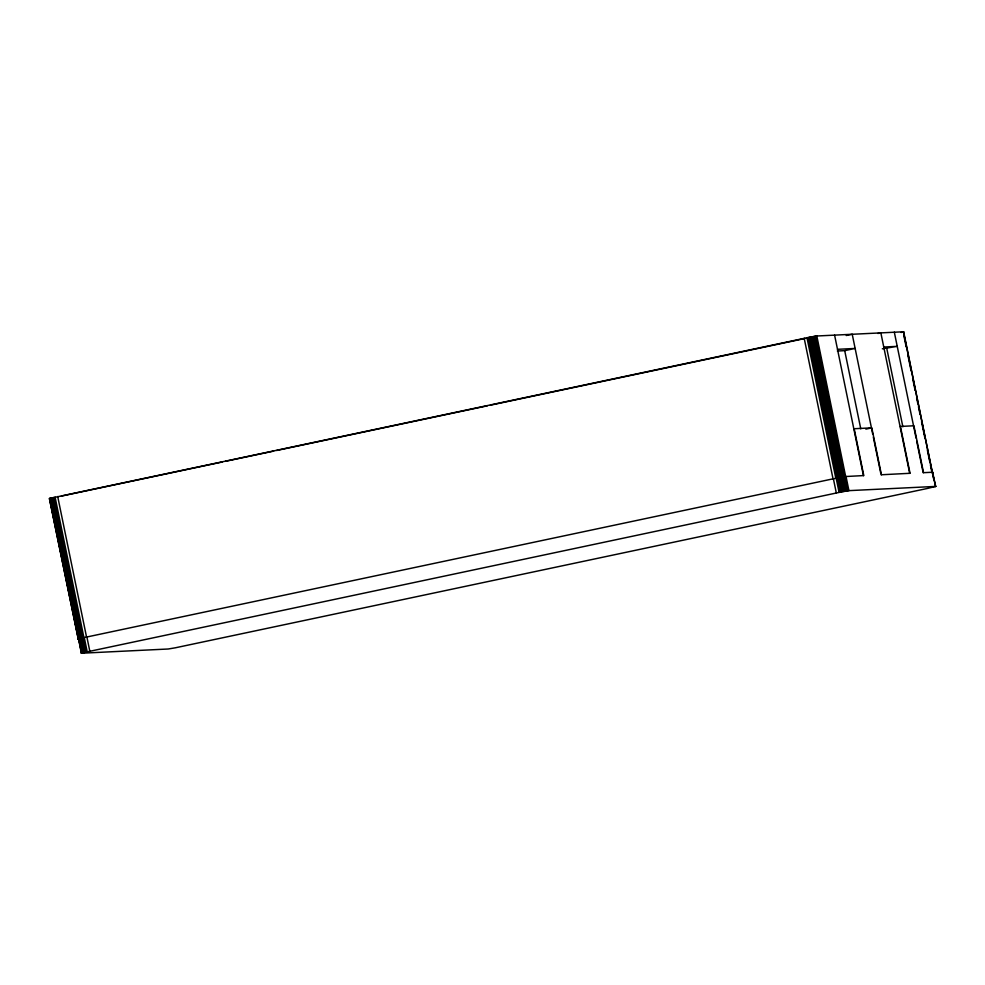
<?xml version="1.0" encoding="UTF-8"?>
<svg xmlns="http://www.w3.org/2000/svg" width="985" height="985" viewBox="0 0 985 985"><rect width="100%" height="100%" fill="white"/><g stroke="black" fill="none" stroke-linecap="round" stroke-linejoin="round"><path stroke-width="1.48" d="M49.422 498.496L78.308 639.154L49.422 498.496L809.707 337.19L816.811 335.996L903.639 331.773L932.315 472.381M78.098 639.105L79.477 638.686L82.395 652.883L81.361 653.227L78.665 639.08M903.639 331.773L901.09 332.499M81.361 653.227L168.189 649.004L175.293 647.81L927.304 488.474L935.75 486.418L932.327 472.418M78.258 639.031L80.167 638.514L83.085 652.71L82.395 652.883M83.085 652.71L841.818 491.847L848.922 490.641L935.75 486.418M61.39 496.095L222.425 461.965M225.442 461.325L273.608 451.118M276.613 450.49L487.316 405.832M490.333 405.192L804.88 338.52M846.263 335.516L852.222 334.247L872.735 434.176M877.869 333.472L880.849 332.832L909.697 473.366M837.361 351.017L844.711 350.648L855.14 348.444L837.509 349.318M882.326 348.801L897.236 346.363L883.754 347.028M865.852 429.128L870.321 428.179M806.395 338.2L809.35 338.064M881.07 474.782L910.041 473.292L900.425 426.443L913.908 425.779L923.524 472.628M932.832 472.221L923.167 472.702L916.69 441.12M932.623 472.184L935.578 486.504M903.43 331.723L933.78 479.523M903.737 334.962L906.188 346.917M907.727 354.391L911.1 370.84M912.639 378.314L915.09 390.269M916.629 397.743L917.848 403.727M918.463 406.719L920.002 414.192M921.541 421.666L924.915 438.116M927.365 450.071L929.828 462.027M930.431 465.019L931.97 472.492M894.318 332.167L916.075 438.116M886.808 348.579L902.863 426.788M881.415 474.708L871.799 427.859L854.18 428.734L863.796 475.57L845.659 476.531L816.811 335.996M873.35 437.18L880.762 473.28M844.711 350.648L860.767 428.857M834.591 335.122L863.439 475.644M848.922 490.641L846.016 476.444L844.736 476.629L815.888 336.094M847.999 490.752L845.093 476.555L844.022 476.74L815.186 336.205M847.297 490.85L844.379 476.654L843.172 476.875L814.324 336.341M846.435 490.998L843.517 476.802L842.175 477.048L813.327 336.513M845.438 491.17L842.52 476.974L841.055 477.245L812.206 336.722M844.33 491.367L841.412 477.171L839.848 477.479L811 336.944M843.111 491.589L840.193 477.405L838.555 477.725L809.707 337.19M841.818 491.847L838.9 477.651L837.201 477.984L808.353 337.461M840.464 492.106L837.558 477.91L835.822 478.267L806.974 337.732M839.085 492.389L836.166 478.193L833.039 478.845L804.203 338.311M836.314 492.968L833.396 478.772L86.545 637.061L57.696 496.526M89.807 651.171L86.889 636.975L83.922 637.627L55.074 497.093M87.185 651.738L84.267 637.554L82.715 637.898L53.867 497.363M85.99 652.008L83.072 637.812L81.62 638.145L52.771 497.61M84.895 652.267L81.977 638.071L80.647 638.379L51.799 497.844M83.91 652.501L81.004 638.305L79.81 638.588L50.961 498.053M50.284 498.238L79.132 638.76M78.96 638.834L81.878 653.03M49.767 498.385L81.57 653.277"/></g></svg>
